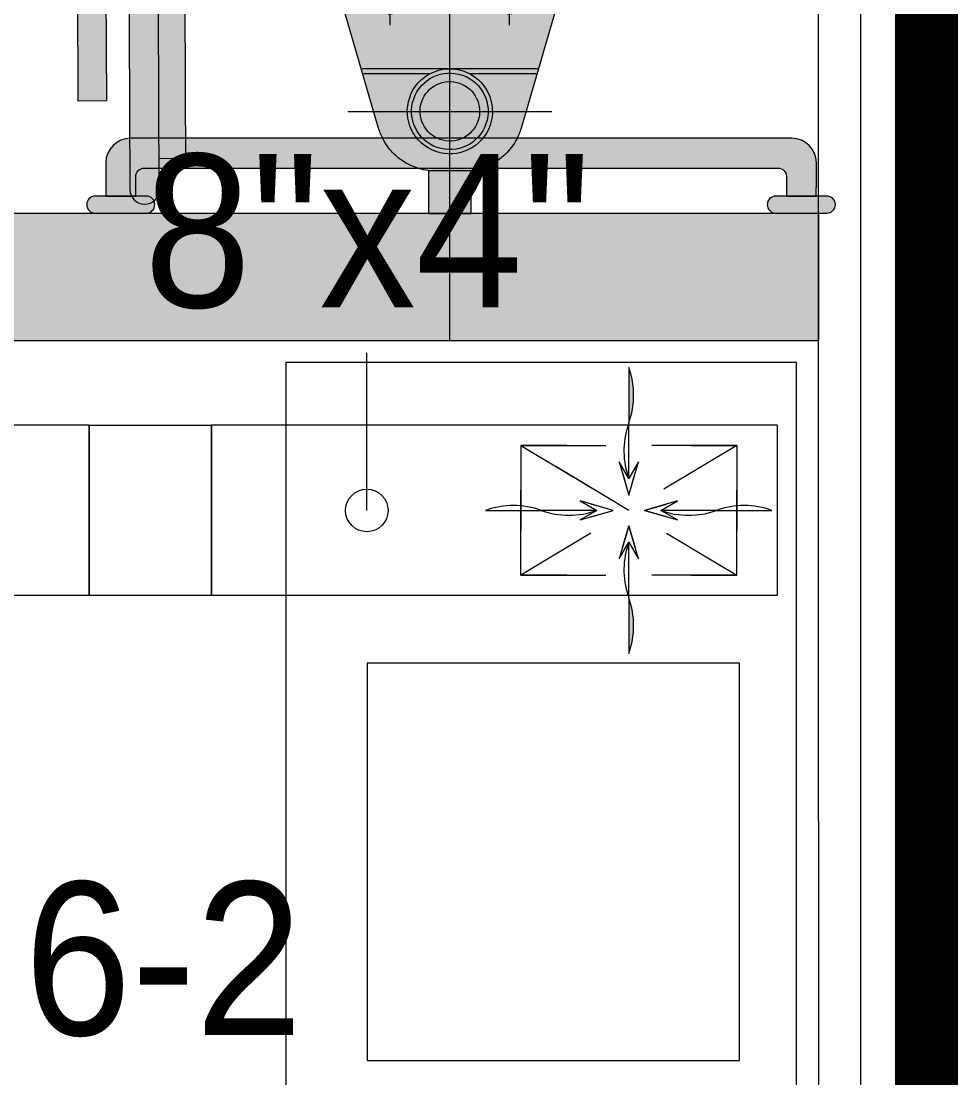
# Model space of a CAD drawing. Header units: metres. Extents: x 31.9 to 124, y -29 to 44.
# Drawn here: x 115.562 to 116.655, y -17.295 to -16.054 of the extents above; entities that cross this region are included whole.
import ezdxf

# ---------------------------------------------------------------- set-up
doc = ezdxf.new("R2010")
doc.units = ezdxf.units.M
doc.header["$LTSCALE"] = 100
doc.linetypes.add('HIDDEN JT', pattern=[0.0016, 0.001, -0.0006000000000000001])
doc.layers.add('A-DETL', color=7, linetype='Continuous', lineweight=9, true_color=0x00a600)
for name, color, linetype, lineweight in [('A-DETL-GENF', 7, 'Continuous', 9), ('ARQ', 8, 'Continuous', 0), ('M-EQPM-IDEN', 7, 'Continuous', 9), ('M-HVAC-DUCT', 7, 'Continuous', 18), ('M-HVAC-DUCT-IDEN', 7, 'Continuous', 9)]:
    doc.layers.add(name, color=color, linetype=linetype, lineweight=lineweight)
doc.styles.add('SansSerif', font='SANSS__.TTF', dxfattribs={"width": 0.9, "height": 0.18})

# ---------------------------------------------------------------- blocks, each defined once
blk = doc.blocks.new('DISCAPACITADO PLANTA')
at = {"layer": 'ARQ'}
h = blk.add_hatch(color=256, dxfattribs=at)
h.paths.add_polyline_path([(0.2628043760083756, 0.9155210386241066), (0.2917367220763083, 0.8957744353080841), (0.2907929084696974, 0.9253084473098312), (0.2699848079193998, 0.9891821049377822), (0.2518361829340137, 1.014591157022876), (0.2345313234694828, 1.019042189042224), (0.2081789582218079, 1.003787586782576), (0.1889320119713176, 0.9693642244814666), (0.1821474606727378, 0.9144338108269494), (0.1839144787564635, 0.8946915382259844), (0.1239030411526016, 0.8980980058271086), (0.1262676302798269, 0.8531030157759429), (0.1620967402852216, 0.8526047954087799), (0.1636091710562795, 0.781482444279888), (0.1947968745340347, 0.7764108792340494), (0.1984223884533946, 0.7987060587394978), (0.2077550284108582, 0.8237924942070691), (0.2300327184526623, 0.8656119918447303)])
h.paths.add_polyline_path([(0.3274821733763673, 0.8246344734682367), (0.2990053183723376, 0.890813548714803), (0.262804376008404, 0.9155210386241348), (0.2300327184526765, 0.8656119918447585), (0.2077550284108867, 0.8237924942070121), (0.1984223884533804, 0.7987060587394409), (0.1928547125747713, 0.7644675105219534), (0.1990852076352354, 0.7349170808725634), (0.1988502574039472, 0.7349195470615371), (0.1980962309949348, 0.7337422994637564), (0.1881209199293465, 0.5935998734453705), (0.1924873525855162, 0.5466038898758825), (0.1823355744549815, 0.5022256573469976), (0.1695740156607712, 0.4421867718049556), (0.1444903701679863, 0.4234329372896326), (0.1392075063119762, 0.4153334362959101), (0.1112302075232776, 0.4153395774409037), (0.0508861009930541, 0.3915303332582312), (0.0207423444606292, 0.4358733159406114), (-0.0169031308619196, 0.4226541109608064), (-0.0321564662558558, 0.4067681578242599), (-0.0351739624968701, 0.3904782537273519), (-0.0182974725520495, 0.2933147142959456), (-0.0041575336509538, 0.2740192317475021), (0.0204912812943547, 0.2636408889175925), (0.1084411244809331, 0.2939781977342903), (0.1087974094393189, 0.2112235861034151), (0.1281427081918025, 0.2113068737755697), (0.1279166145069297, 0.263821847081644), (0.2008417406481442, 0.2427723679188176), (0.2875002147426642, 0.2279655230142197), (0.3755864313305751, 0.2234811975257998), (0.499188143633063, 0.2373978427724239), (0.5825025722920998, 0.2669403247848123), (0.6386109823438773, 0.2564105646949315), (0.6869019521454476, 0.2716838861920507), (0.7183091448866608, 0.337760766282031), (0.7238001304640278, 0.3898169757127334), (0.715550231047871, 0.4143874372994534), (0.6985854645012071, 0.4286626975165151), (0.6845425847134265, 0.431283832097904), (0.6495560572550261, 0.3880416179977004), (0.631236708354095, 0.3985212510017817), (0.6082207117675296, 0.407628390905913), (0.580677753158156, 0.3954820431732742), (0.5604068149332307, 0.4188379678705731), (0.5358399969039738, 0.4337680588737812), (0.5313638421298066, 0.4353934144373853), (0.535196229276039, 0.4805957921639389), (0.5285638874535437, 0.5145179343596455), (0.5470045139793029, 0.5709915550773417), (0.555458820663091, 0.7186121133484705), (0.5577908525302178, 0.7262506053648679), (0.5606845676401662, 0.7894113583531494), (0.5508105133167049, 0.8745572789894422), (0.5108944548038608, 0.9206961116244656), (0.487438656575421, 0.9053893295089775), (0.4622942165748471, 0.8652771928808816), (0.4333176157097684, 0.7962590201834701), (0.4066490563823069, 0.7299853498469986), (0.3801814007495778, 0.6393976422910157), (0.3675515355567143, 0.5816750213288345), (0.3585536415489939, 0.58099093048898), (0.3307863639642505, 0.7926135458501449)])
h.paths.add_polyline_path([(0.1378076714539844, 0.7444662147106273), (0.127373816272609, 0.7498846693851533), (0.1126031168610382, 0.749821076820055), (0.10221630395273, 0.7443129825384461), (0.1036455233153788, 0.4123469803383986), (0.1112302075232776, 0.4153395774408751), (0.139207506311962, 0.4153334362959387), (0.1392245801852852, 0.4153596133577935)], flags=17)
h.paths.add_polyline_path([(0.7174217310685265, 0.8649389018902693), (0.6271243841438974, 0.8639410119970563), (0.6391014291187676, 0.8291924412642542), (0.7156750950628349, 0.8295221152830832)], flags=17)
h.paths.add_polyline_path([(0.707516226036347, 0.8294869887535012), (0.6738955470185175, 0.8293422410229283), (0.6698364352328099, 0.7331454628386779, 1), (0.7033912622558489, 0.7317295859620572)], flags=17)
h.paths.add_polyline_path([(0.6391014291187532, 0.8291924412643112), (0.6271243841438974, 0.8639410119970135), (0.6276061608328121, 0.7520383289404862), (0.6290230488726536, 0.7520444290947239), (0.639456904053944, 0.7466259744202121)], flags=17)
h.paths.add_polyline_path([(0.6394569040539579, 0.7466259744201978), (0.6290230488725826, 0.7520444290947239), (0.6142523494610685, 0.7519808365296257), (0.6038655365528456, 0.7464727422480593), (0.6053298580615663, 0.4063535346039945), (0.6082207117675864, 0.4076283909059413), (0.6312367083542654, 0.398521251001867), (0.6409796012207069, 0.3929478028301076)], flags=17)
h.paths.add_polyline_path([(0.6039125297097315, 0.7355576015591508), (0.5604117471849861, 0.7348352577353552), (0.555458820663091, 0.7186121133485273), (0.5470045139793172, 0.570991555077427), (0.5285638874535153, 0.5145179343595458), (0.535196229276039, 0.4805957921640527), (0.5313638421297782, 0.4353934144373568), (0.5358399969039596, 0.4337680588737955), (0.5604068149331454, 0.4188379678705731), (0.5806777531581419, 0.3954820431732742), (0.6053298580615663, 0.4063535346039945)], flags=17)
h.paths.add_polyline_path([(0.406649056382264, 0.7299853498468281), (0.4085391486342476, 0.7346823921308216), (0.3384790770189881, 0.7339851098832642), (0.3585536415490225, 0.58099093048898), (0.3675515355566716, 0.5816750213288061), (0.3801814007496489, 0.6393976422911578)], flags=16)
h.paths.add_polyline_path([(0.1980962309949348, 0.7337422994637706), (0.1988502574039614, 0.7349195470615228), (0.1378460160317445, 0.7355598868759472), (0.1392245801852852, 0.4153596133577653), (0.1444903701680147, 0.4234329372896898), (0.1695740156607997, 0.4421867718049697), (0.1823355744549104, 0.5022256573458037), (0.1924873525855162, 0.5466038898758258), (0.1881209199293465, 0.5935998734454984)], flags=16)
h.paths.add_polyline_path([(0.6972616906768963, 0.6467240606869781, 1), (0.6627294534904138, 0.646575388408209), (0.6637669044638557, 0.4056057646047151), (0.6845425847134692, 0.4312838320979325), (0.6904459743915936, 0.4301819513536034), (0.6846570483005368, 0.4687548032139122), (0.6978595839575094, 0.507850877678095)], flags=17)
h.paths.add_polyline_path([(0.7505099661382673, 0.5168261229188147), (0.7377866719074149, 0.5228503391758608), (0.7229087607600633, 0.5011800881660662), (0.7159121841106498, 0.5089130335080086), (0.7161399418638013, 0.5240700178202644), (0.6977703833893119, 0.5285695698434978), (0.6978595839574953, 0.5078508776779671), (0.6846570483005224, 0.4687548032139264), (0.6904459743915368, 0.4301819513536175), (0.6985854645012071, 0.4286626975164725), (0.7155502310478994, 0.4143874372994534), (0.7238001304640278, 0.3898169757126624), (0.7563928856570499, 0.429794935568694), (0.7637257637603483, 0.4592101265225069)])
h.paths.add_polyline_path([(0.7283392086470002, 0.6094334476354251), (0.6974228117013725, 0.6093003427004791), (0.6977703833893261, 0.528569569843512), (0.7161399418638013, 0.5240700178202787), (0.7159121841106498, 0.5089130335080371), (0.7229087607600633, 0.501180088166052), (0.7287685280419538, 0.5097150650589839)])
h.paths.add_polyline_path([(0.7292559162482349, 0.3965089900505489), (0.7238001304640278, 0.3898169757126624), (0.7183091448866749, 0.3377607662819884), (0.6987688691744866, 0.2966504236353842), (0.6999752365964014, 0.0164464320757247), (0.7308916335419866, 0.0165795370108128)])
h.paths.add_polyline_path([(0.6987688691744725, 0.2966504236353984), (0.6869019521454476, 0.2716838861920365), (0.6643741562943009, 0.2645588632308176), (0.6655985228024548, -0.0198257914740481, 1), (0.700130759989122, -0.0196771191952649)])
h.paths.add_polyline_path([(0.6374130653142629, 0.2134994448534115), (0.6042326625804721, 0.2133565926524312), (0.6047886503909297, 0.0842168290059959), (0.637969053124593, 0.084359681206891)])
h.paths.add_polyline_path([(0.1351882924195991, 0.2113372072595041), (0.1020078896859502, 0.2111943550585948), (0.1025638774963653, 0.0820545914122022), (0.13574428023, 0.0821974436131257)])
h.paths.add_polyline_path([(0.0696696466596762, 0.2806044127072056), (0.0351879771248775, 0.2687103487806297), (0.0364262748082638, -0.0189101118906763, 1), (0.0709585119948031, -0.0187614396118932)])
h.paths.add_polyline_path([(0.0351879771248918, 0.2687103487806297), (0.0204912812943974, 0.2636408889176067), (-0.0011743322711055, 0.2727631597327473), (-5.65545185225e-05, 0.0131359663251658), (0.0362876325682322, 0.0132924396252605)])
h.paths.add_polyline_path([(0.0149517648825253, 0.4812842854011308), (0.0012178860243637, 0.5183628255153537), (-0.0005983727837275, 0.5405257603157168), (-0.014506361342356, 0.5453190573470721), (-0.019240766378573, 0.5386114623494791), (-0.0201530413917794, 0.5287953622615476), (-0.0464549400030592, 0.4995449510777378), (-0.0531351315900253, 0.4504076714618038), (-0.0316901647934316, 0.4072537987013761), (-0.0169031308618912, 0.4226541109608064), (0.0144122751261762, 0.4336505127125747)])
h.paths.add_polyline_path([(0.0680894426826484, 0.6476397402703215, 1), (0.0335572054961091, 0.6474910679915383), (0.0345557724515402, 0.4155530682791664), (0.0508861009929973, 0.3915303332582169), (0.0691610316667095, 0.3987408515979496)], flags=17)
h.paths.add_polyline_path([(0.6274723139802632, 0.7831270517077799), (0.5604559884442608, 0.784422189211256), (0.5577908525302178, 0.7262506053648253), (0.5604117471850003, 0.7348352577353694), (0.6039125297097458, 0.7355576015591369), (0.6038655365528314, 0.746472742248045), (0.6142523494610828, 0.7519808365296399), (0.6276061608327979, 0.752038328940472)], flags=17)
h.paths.add_polyline_path([(0.5636886364806344, 0.9561708596053649), (0.5446128040288158, 1.023157160039062), (0.5291494823460569, 1.037923257209681), (0.516106170858379, 1.03834520418104), (0.4953413476408457, 1.022389036433607), (0.4775445066788678, 0.9995295794142152), (0.4577235820147081, 0.9332439799011212), (0.4599488018323826, 0.8913453429523626), (0.4551779248235589, 0.8483271905206777), (0.4622942165748757, 0.8652771928809672), (0.4874386565754494, 0.9053893295090348), (0.5108944548038326, 0.9206961116244514), (0.5508105133167049, 0.8745572789894422), (0.5544706183006838, 0.8887273524302088), (0.5585070864802049, 0.8983140618710763)])
h.paths.add_polyline_path([(0.1137389566157196, 0.8623397786950591), (0.0232469911084792, 0.8619501819641184), (0.0236510457955603, 0.8265427313579181), (0.1020690147012431, 0.8268803456882807)], flags=17)
h = blk.add_hatch(color=256, dxfattribs=at)
h.paths.add_polyline_path([(0.6743826314582009, 0.8939993300610781), (0.554470618300698, 0.888727352430223), (0.550810513316691, 0.8745572789894993), (0.560684567640152, 0.7894113583530782), (0.5604559884442182, 0.7844221892112273), (0.6274723139802632, 0.7831270517077799), (0.627124384143869, 0.8639410119970419), (0.6711004918476107, 0.8644269987388213)])
h.paths.add_polyline_path([(0.3135806976673194, 0.8877174423817706), (0.2934911473828663, 0.8945770232319603), (0.2990053183723376, 0.8908135487147744), (0.3274821733763389, 0.8246344734683075), (0.3247954411761214, 0.8506716087431556)])
h.paths.add_polyline_path([(0.16209674028525, 0.8526047954088085), (0.1262676302798269, 0.8531030157759429), (0.1266624166738808, 0.8455907551179394), (0.1253740961520435, 0.7708114375418944), (0.1417489198608024, 0.7628354827963051), (0.156283934812933, 0.7654711505365839), (0.1636091710562653, 0.7814824442798596)])
h.paths.add_polyline_path([(0.0653860601294412, 0.8267224138862161), (0.0318016855306667, 0.826577822457736), (0.0322249167828659, 0.7282735379905745, 1), (0.065809291381612, 0.7284181294190262)])
h.paths.add_polyline_path([(0.0316310935984205, 0.8662013562523609), (0.0316492405155771, 0.8619863563237402), (0.065233615114451, 0.8621309477521919), (0.0652154681972803, 0.8663459476816939, 1)])
h = blk.add_hatch(color=256, dxfattribs=at)
edge = h.paths.add_edge_path()
edge.add_line((0.6756513063105416, 0.8709519320295414), (0.6753779753808546, 0.8644742698683812))
edge.add_line((0.6753779753808546, 0.8644742698683812), (0.7090082288805492, 0.8648459229813028))
edge.add_line((0.7090082288805492, 0.8648459229813028), (0.7092061333336375, 0.8695360551530766))
edge.add_arc((0.6924287198220898, 0.8702439935913162), 0.0167923429267571, 357.5837850750614, 537.5837850751097)
for points in [[(0.1266624166738666, 0.8455907551179109), (0.1257794931443215, 0.862391617039364), (0.023246991108465, 0.8619501819641326), (0.0236510457955461, 0.826542731357861), (0.1018608290175109, 0.8268794493826019), (0.1022163039527584, 0.7443129825384746), (0.112603116861024, 0.749821076820041), (0.1273738162726232, 0.7498846693851107), (0.125374096152072, 0.7708114375418234)], [(0.0337297552699454, 0.6074127846357416), (-0.0026144318168377, 0.6072563113354761), (-0.0023297044922117, 0.541122452432873), (-0.0005983727837560001, 0.5405257603156742), (0.0012178860243495, 0.5183628255153394), (0.0149517648824826, 0.4812842854011167), (0.0144122751261762, 0.4336505127125605), (0.0207423444606434, 0.435873315940583), (0.0345557724515544, 0.4155530682791098)], [(0.6301757890620081, 0.2579935815989245), (0.6108144883593383, 0.2616270805920209), (0.6110221823339403, 0.2133858236972799), (0.6303674810863245, 0.2134691113694345)]]:
    blk.add_hatch(color=256, dxfattribs=at).paths.add_polyline_path(points)
for points in [[(0.6743826314581867, 0.8939993300610638), (0.554470618300698, 0.888727352430223), (0.5585070864802049, 0.8983140618710905), (0.5636886364806486, 0.9561708596053649), (0.5446128040288585, 1.023157160039033), (0.5291494823460569, 1.037923257209697), (0.516106170858379, 1.038345204181013), (0.4953413476408742, 1.022389036433634), (0.4775445066788821, 0.9995295794142152), (0.4577235820147223, 0.9332439799011067), (0.4599488018323969, 0.8913453429523912), (0.4599488018323541, 0.8913453429520926), (0.4551465800063711, 0.8480445598596587)], [(0.2917367220763509, 0.8957744353080841), (0.2907929084696974, 0.9253084473098738), (0.2699848079194425, 0.9891821049377538), (0.251836182933971, 1.014591157022876), (0.2345313234695112, 1.019042189042237), (0.2081789582218079, 1.003787586782576), (0.1889320119713176, 0.9693642244814527), (0.182147460672752, 0.9144338108269208), (0.1869715402466454, 0.8605360636146031), (0.1951956259259617, 0.8074674263207413)], [(0.2934911473827526, 0.8945770232319317), (0.3135806976673194, 0.8877174423817706), (0.3247954411760645, 0.8506716087433828), (0.3307863639642221, 0.7926135458510828), (0.3585536415490083, 0.5809909304889658), (0.3675515355566858, 0.5816750213288202), (0.3801814007495494, 0.6393976422909873), (0.4066490563823352, 0.7299853498469986), (0.4333176157086029, 0.7962590201808695), (0.4333176157086029, 0.7962590201809832), (0.4622942165748328, 0.8652771928809102), (0.487438656575421, 0.9053893295089921), (0.5108944548038467, 0.9206961116244514), (0.5508105133167049, 0.8745572789894707), (0.5606845676401662, 0.7894113583531494), (0.5577908525302178, 0.7262506053648821)], [(0.3274821733762252, 0.8246344734685067), (0.2990053183723233, 0.890813548714803), (0.2628043760083898, 0.9155210386241208), (0.2300327184527049, 0.8656119918448582), (0.2077550284108867, 0.8237924942070549), (0.1984223884533946, 0.7987060587394696), (0.1928547125747855, 0.7644675105219392), (0.1990266288318878, 0.7351949125359454), (0.198096230994949, 0.7337422994637706), (0.1881209199293465, 0.5935998734454984), (0.1924873525855162, 0.5466038898758825), (0.1924873525855162, 0.5466038898757829), (0.1823355744547825, 0.5022256573454345), (0.1695740156607712, 0.4421867718048845)], [(0.1265743822442857, 0.8530987502478096), (0.1620967402852216, 0.8526047954087799), (0.1636091710562795, 0.781482444279888), (0.1562839348129188, 0.7654711505365839), (0.1417489198607882, 0.7628354827963051), (0.1253740961520435, 0.7708114375418944), (0.1266624166738808, 0.8455907551178825), (0.1239030411526016, 0.8980980058271228), (0.1839144787565061, 0.8946915382259701)], [(0.6743826314581867, 0.8939993300610638), (0.6711004918476107, 0.8644269987388071)], [(0.554470618300698, 0.888727352430223), (0.5508105133167049, 0.8745572789894707)], [(0.1257794931443357, 0.8623916170394208), (0.023246991108465, 0.8619501819641184), (0.0236510457955745, 0.8265427313578895), (0.1018730836671722, 0.8268795021427735)], [(0.1021534232647383, 0.8271368233832561), (0.1135382282120503, 0.8617298600309766)], [(0.6271243841438832, 0.8639410119970419), (0.7174103769978049, 0.8649387764146894)], [(0.6409796012206928, 0.3929478028301219), (0.6391014291187532, 0.8291924412643112), (0.6271243841438832, 0.8639410119970419), (0.6276061608327979, 0.752038328940472)], [(0.639089174469163, 0.8291923885040831), (0.7156750950628349, 0.8295221152830691), (0.7156750950628349, 0.8295221152831258), (0.7174232910989105, 0.8649705348478278)], [(0.1018608290175251, 0.8268794493825737), (0.1036455233153788, 0.41234698033837)], [(0.6685545111867555, 0.8293192461626828), (0.6720747298613219, 0.7861907454663993)], [(0.6274723139802632, 0.7831270517077941), (0.5604559884442608, 0.7844221892112273)], [(0.1253740961520435, 0.7708114375418944), (0.127373816272609, 0.7498846693851391)], [(0.1636091710562795, 0.781482444279888), (0.1947968745340205, 0.776410879234021)], [(0.1392245801852852, 0.4153596133577083), (0.1378076714539702, 0.7444662147106129), (0.127373816272609, 0.7498846693851391), (0.112603116861024, 0.749821076820055), (0.1022163039528152, 0.7443129825384746)], [(0.6394569040540006, 0.7466259744201978), (0.6290230488726394, 0.7520444290947239), (0.6142523494610544, 0.7519808365296399), (0.6038655365528456, 0.7464727422480593), (0.6053298580615519, 0.4063535346039799)], [(0.1378460160316877, 0.735559886875933), (0.1988502574040041, 0.7349195470615371)], [(0.3384790770189881, 0.7339851098832642), (0.4083714522483036, 0.7346807231100883)], [(0.5313638421298208, 0.4353934144374139), (0.535196229276039, 0.4805957921640245), (0.535196229276025, 0.4805957921640811), (0.5285638874535153, 0.5145179343596312), (0.5285638874535012, 0.5145179343595317), (0.5470045139793172, 0.570991555077413), (0.5554588206631053, 0.718612113348513), (0.5554588206631053, 0.7186121133485415), (0.5604117471849861, 0.7348352577353694), (0.5604117471849435, 0.7348352577353694), (0.6040501553858209, 0.735559886875663)], [(-0.0026732353680217, 0.6209146623969275), (-0.0023297044922117, 0.5411224524327736)], [(0.7282617021887035, 0.6274359389035739), (0.7287685280419538, 0.5097150650588845)], [(0.6974228117013866, 0.6093003427004791), (0.7283392086470997, 0.6094334476354109)], [(-0.0026144318168946, 0.6072563113354761), (0.03372975526991701, 0.6074127846357272)], [(0.3513491917761655, 0.5790641534613316), (0.3356585475749512, 0.5628943249458871)], [(0.4122899630091156, 0.560586537296615), (0.383533012239539, 0.5726946039315379)], [(0.1920688726283686, 0.5600004581634437), (0.2091200124941395, 0.5670314718278036), (0.2194613585834588, 0.5640602248391104)], [(0.0144122751261904, 0.4336505127125605), (0.0149517648824968, 0.4812842854011026), (0.0012178860243637, 0.5183628255153679), (-0.0005983727837560001, 0.5405257603156742), (-0.014506361342356, 0.5453190573470863), (-0.0192407663785872, 0.5386114623494649), (-0.0223342063578826, 0.5053259771470949), (-0.0348728226689872, 0.5049286523153143)], [(-0.0201530413918647, 0.5287953622614765), (-0.0464549400030592, 0.4995449510777661), (-0.0531351315900253, 0.4504076714617895), (-0.031964316342723, 0.407805475987118), (-0.0351739624968559, 0.3904782537273093), (-0.0182974725520637, 0.2933147142959314), (-0.0041575336509254, 0.2740192317475305), (0.0204912812943547, 0.2636408889175783), (0.1236258483881301, 0.299215997391201), (0.1337358376739957, 0.3089681819516983), (0.1777577060294107, 0.2892069013819025), (0.2260085434443226, 0.2841258904122696), (0.2696657681564432, 0.2949294606525541)], [(0.6980150138041524, 0.5285096485732482), (0.7161399418638013, 0.5240700178202787), (0.7159121841106355, 0.5089130335080086), (0.7229087607600775, 0.5011800881660378), (0.7377866719074007, 0.5228503391758466), (0.7505099661382673, 0.5168261229188147), (0.7637257637603483, 0.4592101265225355), (0.7563928856570215, 0.429794935568694), (0.7238001304640278, 0.3898169757126624), (0.715550231047871, 0.4143874372994534), (0.6985854645011785, 0.4286626975165009), (0.684542584713455, 0.4312838320979325), (0.6495560572550119, 0.3880416179976862), (0.6495560572550261, 0.3880416179976862), (0.6312367083542938, 0.3985212510017959), (0.6082207117675438, 0.4076283909059272), (0.5806777531581419, 0.3954820431732742), (0.5604068149331596, 0.4188379678706299), (0.5358399969041159, 0.4337680588737527), (0.5145488251704933, 0.4414991866337206), (0.5145488251704649, 0.4414991866337348), (0.4948517334010917, 0.4792108308046326), (0.4531142326795532, 0.5060402690195362), (0.3825937748353283, 0.5205563975847411), (0.334593521373165, 0.5214210923378602), (0.2821422358915697, 0.5049809276264057), (0.2135492906019465, 0.4656514888350928)], [(0.6904459743915794, 0.4301819513536034), (0.6846570483005224, 0.4687548032139122), (0.6982892343074952, 0.509123181916664)], [(-0.0321564662558558, 0.4067681578242599), (-0.0169031308619054, 0.4226541109608064), (0.020742344460615, 0.4358733159405972), (0.0508861009930257, 0.3915303332582312), (0.0508861009930115, 0.3915303332582169), (0.1112302075232634, 0.4153395774408751), (0.1392075063119904, 0.4153334362959244), (0.1392075063119762, 0.4153334362959244), (0.1444903701680005, 0.4234329372896612), (0.1726022762811539, 0.4444508565274107), (0.2018810256085857, 0.4613084600851495), (0.2251877385348564, 0.4683393364312284)], [(0.3153277265553811, 0.3964298740043972), (0.3357159732955921, 0.4228856338268372), (0.3579080228632421, 0.4369733928722326), (0.3795819174309827, 0.4452754721442318), (0.4036989138925267, 0.4429489786939911), (0.4534896145977996, 0.386275610736476), (0.473521236476856, 0.3521047781518973), (0.4695065296907189, 0.2900876647377117), (0.4384869587353819, 0.2455281396479734), (0.3860654903142375, 0.2307431560904973), (0.3525182548879968, 0.2296917704107102), (0.3359187651136892, 0.2347124030877268), (0.3137034946882409, 0.2349442195044702), (0.2937927845439532, 0.2555854476298833), (0.273800077483358, 0.2716749275821542), (0.2755930789670486, 0.3022734161333176), (0.2809275249770309, 0.345639924506159), (0.3078315058430121, 0.3915153781123877), (0.3224410634462771, 0.3982889987373568), (0.3485623464755605, 0.4007159470544936), (0.3802680441201573, 0.3914522675830483), (0.4186728197385749, 0.3634410776235342), (0.4402784402614657, 0.3762307982584332), (0.4559631024487203, 0.3747641683988689)], [(0.7238001304640278, 0.3898169757126624), (0.7183091448866749, 0.3377607662820026), (0.6869019521454476, 0.2716838861920365), (0.6386109823438773, 0.2564105646949173), (0.5385916091940857, 0.2751810128797274)], [(0.7292559162482064, 0.3965089900505347), (0.730934937556782, 0.0065212765066605)], [(0.3638989456514281, 0.3789153299799324), (0.3956315738313663, 0.3792786046076202)], [(0.4192693416140827, 0.3624626191989222), (0.4025080305780194, 0.2868587773926947)], [(0.3040715410366914, 0.3460911096075847), (0.2777532712309068, 0.3075528833160916)], [(0.3425445375909959, 0.3187250731885314), (0.3675636362761878, 0.3295916937360914), (0.3838497743386142, 0.334371150706815)], [(0.1087972242335553, 0.2112666040126783), (0.1084411244809189, 0.2939781977342051)], [(0.1281427081918025, 0.2113068737755839), (0.1277975277156855, 0.2914822378017447)], [(0.549141645272627, 0.2773083522560995), (0.508451823104636, 0.2691035404170208), (0.4635568560848782, 0.2815023233914218)], [(-0.001174332271134, 0.2727631597327473), (0, 0)], [(0.1279166145069723, 0.263821847081644), (0.2008417406483431, 0.242772367918775), (0.2875002147428773, 0.227965523014177), (0.3755864313305466, 0.2234811975258282), (0.4991881436330772, 0.2373978427724239), (0.5825025722920146, 0.2669403247847981)], [(0.2982959537145575, 0.2538992011082826), (0.305662314695283, 0.2711009491685274)], [(0.6110219971281339, 0.2134288416065573), (0.6108144883593241, 0.2616270805919925)], [(0.6303674810863386, 0.2134691113694345), (0.6301757890620224, 0.2579935815989387)], [(-5.65545185225e-05, 0.0131359663251516), (0.0362876325682464, 0.0132924396252605)], [(0.7308916335420009, 0.0165795370108128), (0.6999752365964156, 0.0164464320757674)]]:
    blk.add_lwpolyline(points, dxfattribs=at)
for points in [[(0.3135806976673052, 0.8877174423817564), (0.2934911473828094, 0.8945770232319603), (0.299005318372366, 0.8908135487147744), (0.3274821733763389, 0.8246344734682223), (0.3247954411760929, 0.850671608743184)], [(0.1266624166738666, 0.8455907551176833), (0.1257794931443357, 0.8623916170393924), (0.023246991108465, 0.8619501819641326), (0.0236510457955603, 0.8265427313578753), (0.1018608290175393, 0.8268794493826019), (0.1022163039527442, 0.7443129825384461), (0.1126031168609956, 0.749821076820041), (0.127373816272609, 0.7498846693851391), (0.125374096152072, 0.770811437541866)], [(0.1351882924195991, 0.2113372072595183), (0.1357442802300142, 0.0821974436131257), (0.1025638774963795, 0.082054591412188), (0.1025638774963795, 0.0820545914121596), (0.1020078896859644, 0.2111943550586091)], [(0.637969053124607, 0.084359681206891), (0.6047886503909581, 0.0842168290060102), (0.6047886503909581, 0.0842168290059817), (0.6042326625804862, 0.2133565926524312), (0.6374130653142345, 0.2134994448533973)]]:
    blk.add_lwpolyline(points, close=True, dxfattribs=at)
for points in [[(0.065233615114451, 0.8621309477521492), (0.0652154681972803, 0.8663459476811823), (0.0652154681972093, 0.8663459476812958, 0.9999999999999998), (0.0316310935983779, 0.8662013562528301), (0.0316310935984205, 0.8662013562527164), (0.0316508001144342, 0.8616241069706234)], [(0.6753899419414893, 0.8647578650592604), (0.6756513063105416, 0.8709519320296408), (0.6756513063104564, 0.8709519320297259, -0.9999999999999998), (0.7092061333334954, 0.8695360551531051), (0.7092061333336375, 0.86953605515302), (0.7090131620041121, 0.8649628329406625)], [(0.0318016855306667, 0.8265778224577218), (0.0322249167828659, 0.7282735379905177), (0.0322249167827096, 0.7282735379905745, 0.9999999999999998), (0.0658092913815409, 0.7284181294190404), (0.065809291381612, 0.7284181294189837), (0.0653860601294696, 0.8267224138862019)], [(0.707516226036347, 0.8294869887535155), (0.7033912622558489, 0.731729585962043), (0.7033912622557068, 0.7317295859620572, -0.9999999999999998), (0.6698364352326678, 0.7331454628386779), (0.6698364352328099, 0.7331454628386496), (0.6738871908237343, 0.8291442077932913)], [(0.0691610316666953, 0.3987408515978927), (0.0680894426826484, 0.6476397402702645), (0.0680894426825347, 0.6476397402703215, 0.9999999999999998), (0.0335572054959954, 0.6474910679915383), (0.0335572054961091, 0.6474910679914956), (0.0345557724515402, 0.4155530682790527)], [(0.6978595839574809, 0.5078508776779387), (0.6972616906768963, 0.6467240606868643), (0.6972616906767826, 0.6467240606869781, 0.9999999999999998), (0.6627294534902433, 0.646575388408195), (0.6627294534904138, 0.6465753884081379), (0.6637669044638557, 0.4056057646046157)], [(0.6643741562943009, 0.264558863230846), (0.6655985228024548, -0.0198257914741049), (0.6655985228023411, -0.0198257914740481, 0.9999999999999998), (0.7001307599888805, -0.0196771191952649), (0.700130759989122, -0.0196771191953218), (0.6987688691744866, 0.2966504236353131)], [(0.0351879771248918, 0.2687103487806297), (0.0364262748082638, -0.0189101118907615), (0.0364262748080933, -0.0189101118906763, 0.9999999999999998), (0.0709585119946326, -0.0187614396118932), (0.0709585119948031, -0.0187614396119784), (0.06966964665966201, 0.2806044127072198)]]:
    blk.add_lwpolyline(points, format="xyb", dxfattribs=at)
blk.add_lwpolyline([(0.6756513063105416, 0.8709519320295414), (0.6753779753808546, 0.8644742698683812), (0.7090082288805492, 0.8648459229813028), (0.7092061333336375, 0.8695360551530766, 1)], format="xyb", close=True, dxfattribs=at)
blk = doc.blocks.new('INODORO')
at = {"layer": 'ARQ'}
h = blk.add_hatch(color=256, dxfattribs=at)
edge = h.paths.add_edge_path()
edge.add_line((0.167138879916763, 0.3874542567732533), (0.0841340761049431, 0.1014604439486232))
edge.add_arc((0.0166338178486854, 0.1199999999093961), 0.0700000000000085, 269.9999996867988, 344.64191253289164, ccw=False)
edge.add_line((0.0166338174658449, 0.0499999999087777), (-0.0166338174676777, 0.0500000000906038))
edge.add_arc((-0.016633817085733, 0.1200000000917498), 0.0699999999999481, 195.3580868407373, 269.99999968683017, ccw=False)
edge.add_line((-0.08413407554513701, 0.1014604448682803), (-0.1671388762304913, 0.3874542586008414))
edge.add_arc((0.1445241762276623, 0.4779091156929099), 0.3245241738887575, 179.9999996868257, 196.1844647994607, ccw=False)
edge.add_arc((0.1445241762258433, 0.4779091156929099), 0.3245241738885062, 162.8823672647612, 179.9999996868052, ccw=False)
edge.add_arc((0.0735606987828419, 0.4997642400489898), 0.2502714864526803, 143.3683697551233, 162.8823672647904, ccw=False)
edge.add_arc((0.0285611388035818, 0.5332224222456718), 0.1941964442831833, 119.1220158624026, 143.3683697551146, ccw=False)
edge.add_arc((2.9203875e-09, 0.5844902877188362), 0.1355097122808655, 89.99999968678691, 119.12201586236091, ccw=False)
edge.add_arc((2.9203875e-09, 0.5844902877179265), 0.1355097122805724, 60.877983511279126, 89.9999996868533, ccw=False)
edge.add_arc((-0.0285611335220324, 0.5332224225594473), 0.1941964442830499, 36.63162961851879, 60.87798351123172, ccw=False)
edge.add_arc((-0.0735606938687283, 0.4997642408529829), 0.2502714864527536, 17.117632108836688, 36.631629618503325, ccw=False)
edge.add_arc((-0.1445241715509269, 0.4779091172708834), 0.3245241738884838, -3.131308972115221e-07, 17.117632108913824, ccw=False)
edge.add_arc((-0.1445241715500174, 0.4779091172695189), 0.3245241738885833, 343.81552050504206, 359.9999996868814, ccw=False)
blk.add_hatch(color=256, dxfattribs=at).paths.add_polyline_path([(0.0249999999987267, 0.0500000000006367), (-0.0250000000005457, 0.0500000000020009), (-0.0250000000014552, 0), (0.0249999999996362, 4.547e-13)])
at = {"layer": 'ARQ', "extrusion": (-1.5566525472e-06, -4.4737095447e-06, 0.9999999999887814)}
for p, q in [((-0.0699999990584388, 0.2212779869937549, 13.50174197978049), (-0.069999998852893, 0.2587220138016164, 13.50174214729419)), ((0.0700000009418886, 0.2212779862279603, 13.50174219771184), (0.0700000011456155, 0.2587220130349124, 13.50174236522554)), ((-0.0512779855508256, 0.2400000002935485, 13.501742092681), (-0.0887220123605062, 0.2400000004986396, 13.50174203439367)), ((0.0512779876389118, 0.2399999997337545, 13.50174225232502), (0.0887220144476828, 0.2399999995291182, 13.50174231061236)), ((0.1029590844498784, 0.169999999450738, 13.50174201961486), (-0.1029590831250857, 0.1700000005789661, 13.50174169907182)), ((-0.0237486835449659, 0.1640000001457338, 13.50174179553264), (-0.1013111289695416, 0.1640000005691036, 13.50174167479486)), ((0.1013111302281118, 0.1639999994617938, 13.50174199020731), (0.0237486848026833, 0.1639999998856183, 13.50174186946954))]:
    blk.add_line(p, q, dxfattribs=at)
at = {"layer": 'ARQ', "extrusion": (-1.5566525472e-06, -4.4737095447e-06, 0.9999999999887814), "flags": 128}
for points, elevation in [([(0.1671388799180908, 0.3874542567674592), (0.0841340761063266, 0.1014604439433082, -0.0167011858539135), (0.0827460431519839, 0.0969962248799978, -0.0228064528630514), (0.0803759648998266, 0.0910701072474405, -0.0218209622997338), (0.0776118789034668, 0.0856244843505995, -0.0347514792471935), (0.0722630478320732, 0.0775101332194199, -0.0365712911506086), (0.065478668989913, 0.0698583952563556, -0.0439883392274098), (0.055953944524454, 0.0620868957062605, -0.0521847935260016), (0.0431115439781712, 0.0552008485319434, -0.0824963867723115), (0.0207382643283103, 0.0501204355199821, -0.0146682033006329), (0.016633817465493, 0.049999999907792), (-0.0166338174681699, 0.0500000000892362, -0.083908947042246), (-0.0396378349518565, 0.0538878592796746, -0.0986986279768356), (-0.0632296782828643, 0.0677618366508902, -0.0824963867874234), (-0.0776167863289649, 0.0856331925254456, -0.0521847935286534), (-0.0834107733392284, 0.0990038548847728, -0.0091466910465832), (-0.0841340755424673, 0.1014604448637169), (-0.1671388762315909, 0.3874542585969077, -0.0384382318810308), (-0.1773120912419022, 0.436227508481503, -0.0322098651645196), (-0.179999997662262, 0.4779091174592618, -0.0043562944650778), (-0.1799507307570857, 0.4835636869435682, -0.0347539822823099), (-0.1760397497963983, 0.5284532426546146, -0.0218184611944585), (-0.1704152023055578, 0.5561978587393114, -0.0137793666262375), (-0.1656243812009251, 0.573427761838207, -0.0090242503766358), (-0.1628101955625901, 0.5820115332269507, -0.0228039516042641), (-0.1543373170048916, 0.6031968815550527, -0.0218209623747577), (-0.1444549128022155, 0.6226666811719203, -0.0315147983743547), (-0.1272792173413599, 0.6490932225697252, -0.0032331399943346), (-0.1257677262995335, 0.6510988845571141, -0.0365712911242686), (-0.1069463219407443, 0.6723266531382831, -0.0439883392046276), (-0.0805225559546658, 0.693886688675776, -0.0220501206487333), (-0.0659486565789375, 0.7028695782688371, -0.0301025395815668), (-0.05125606195865599, 0.7099322979612929, -0.0824963867841922), (-0.0079446084483641, 0.7197669127161005, -0.0146663661885284), (3.6587572e-09, 0.719999999991422, -0.0839082790123927), (0.0445320610557226, 0.7124737941473592, -0.0433837691539921), (0.0659486637128932, 0.7028695775453342, -0.0550790149373282), (0.1007063471003309, 0.6781437026464371, -0.0508149280683712), (0.1272792238852709, 0.6490932211777436, -0.0315497034242814), (0.1444720595537028, 0.6226362692529773, -0.0521855455748661), (0.1651875980231962, 0.5748313444857477, -0.0014683863351956), (0.1656243869217695, 0.5734277600260388, -0.0425164554927479), (0.1773120686760742, 0.5195909348136257, -0.0322100287174995), (0.1800000023387562, 0.4779091154888416, -0.0043571310662072), (0.1799507165077342, 0.4722534601760911, -0.0347522301866887), (0.1760399391368104, 0.4273661615002933, -0.0218196117753596), (0.1704151328853481, 0.3996200761491883, -0.0097069137479181), (0.167138857705388, 0.3874541802362085)], 13.50184572046907), ([(2.10209143665e-05, 0.6700604028757108, 0.0146663662201114), (-0.0049980160714407, 0.6699131491592321, 0.0824963867754862), (-0.0323601810299641, 0.6637000962787579, 0.0447953269140428), (-0.0459570889083387, 0.6566657190582808, 0.0073747332536994), (-0.0496328151280998, 0.6542484947989952, 0.0439883391764525), (-0.0699262428530629, 0.6376904075384654, 0.0365712911168267), (-0.0843810639122695, 0.6213875009867291, 0.0188768098917693), (-0.0908717233557279, 0.6121897254497327, 0.015864262478818), (-0.0979042313401942, 0.6005909817039088, 0.0218209623995093), (-0.1063467931616888, 0.5839578847887129, 0.0228039516112901), (-0.11358519381172, 0.5658591904561657, 0.0179099563173766), (-0.1180962050232618, 0.5512265233249379, 0.0048944974453076), (-0.1195818378695009, 0.5454905562712559, 0.0218184611920648), (-0.124827357386251, 0.5196155991474912, 0.0347539822809637), (-0.1284747844892388, 0.477751068541692, 0.0043562944693063), (-0.1285207313875723, 0.4724775501558188, 0.0322098651650438), (-0.126013958070092, 0.4336047886186073, 0.0336196500379373), (-0.1180962058839448, 0.3937285768771058, 0.0103533777945605), (-0.1156160600690441, 0.3852294822167833, 0.0084883444845169), (-0.1133215334037229, 0.3783427035490652)], 13.50174109866126), ([(0.1133635720422624, 0.3783427023080597, 0.0009349440113181), (0.1136277496650072, 0.3790973919334771, 0.0179081190670982), (0.1181382446900456, 0.3937285755838043, 0.0048942608912736), (0.1196238084346395, 0.3994642646617991, 0.0218196117238312), (0.1248695692754063, 0.4253405920407407, 0.0347522301599872), (0.1285168065081305, 0.4672030177138213, 0.0043571310470062), (0.1285627710560046, 0.4724775487488305, 0.032210028726899), (0.1260559723300845, 0.5113505064617754, 0.0336194864654326), (0.1181382455515812, 0.5512265220270888, 0.0103527910675619), (0.1156582502073494, 0.5597251381185752, 0.0521855455776311), (0.0979609155770011, 0.6005650010045886, 0.0158991415559226), (0.0909137645516698, 0.6121897244565649, 0.0665105114334335), (0.0651759842235907, 0.6421578962907079, 0.0403733848146336), (0.0459991305885239, 0.6566657185562396, 0.0580937513201958), (0.0281543067209428, 0.6653056955411218, 0.0839082790044594), (2.10209143665e-05, 0.6700604028757108)], 13.50174109866127)]:
    blk.add_lwpolyline(points, format="xyb", dxfattribs=dict(at, elevation=elevation))
at = {"layer": 'ARQ', "ltscale": 0.25, "extrusion": (-1.5566525472e-06, -4.4737095447e-06, 0.9999999999887814), "elevation": 13.50174109866126}
for points in [[(2.10175234599e-05, -0.1499395971131048), (2.10215969494e-05, 0.7200604028791215)], [(-0.1199789826137919, 0.1200604028850315), (0.1200210176653818, 0.1200604028813935)]]:
    blk.add_lwpolyline(points, dxfattribs=at)
at = {"layer": 'ARQ', "extrusion": (-1.5566525472e-06, -4.4737095447e-06, 0.9999999999887814), "elevation": 13.50174109866127}
blk.add_lwpolyline([(0.0250210175254287, 0.0500604028859863), (-0.0249789824728811, 0.0500604028855315), (-0.0249789824750483, 6.04028866683e-05), (0.025021017524171, 6.04028866683e-05)], close=True, dxfattribs=at)
at = {"layer": 'ARQ', "extrusion": (-1.556652547174008e-06, -4.473709544709044e-06, 0.9999999999887812)}
blk.add_ellipse((2.1245228e-09, 0.438210434820121, 13.50174305923893), major_axis=(0.1210894758802731, -0.0421337682255033), ratio=0.9999999999887806, start_param=3.962815268545562, end_param=6.131667520141916, dxfattribs=at)
at = {"layer": 'ARQ', "extrusion": (-1.556652547168421e-06, -4.473709544710988e-06, 0.9999999999887813)}
blk.add_ellipse((2.1245228e-09, 0.438210434820121, 13.50174305923893), major_axis=(0.08626053019274069, -0.0300148395202315), ratio=0.9999999999887816, start_param=4.528682651413999, end_param=5.565800137270519, dxfattribs=at)
at = {"layer": 'ARQ', "extrusion": (-1.556652547069511e-06, -4.473709544810609e-06, 0.9999999999887813)}
for centre in [(-0.0699999989565754, 0.2400000003976856, 13.50174206353734), (0.07000000104375201, 0.2399999996282531, 13.50174228146869)]:
    blk.add_ellipse(centre, major_axis=(0.0056667529156613, -0.0019717787378508), ratio=0.9999999999887814, dxfattribs=at)
at = {"layer": 'ARQ', "extrusion": (-1.556652547155208e-06, -4.473709544715585e-06, 0.9999999999887815)}
blk.add_ellipse((3.881837e-10, 0.120000000015807, 13.50174163565786), major_axis=(0.0472229409644698, -0.0164314894835613), ratio=0.9999999999887814, dxfattribs=at)
at = {"layer": 'ARQ', "extrusion": (-1.556652547174209e-06, -4.473709544708974e-06, 0.9999999999887813)}
blk.add_ellipse((3.881837e-10, 0.120000000015807, 13.50174163565786), major_axis=(0.0425006468680414, -0.014788340535414), ratio=0.9999999999887812, dxfattribs=at)
at = {"layer": 'ARQ', "extrusion": (-1.556652547156365e-06, -4.473709544715183e-06, 0.9999999999887816)}
blk.add_ellipse((3.881837e-10, 0.120000000015807, 13.50174163565786), major_axis=(0.0330560586750786, -0.011502042638485), ratio=0.9999999999887814, dxfattribs=at)
blk = doc.blocks.new('BARANADA SANIT 02')
at = {"layer": 'ARQ'}
h = blk.add_hatch(color=256, dxfattribs=at)
edge = h.paths.add_edge_path()
edge.add_arc((0.7724999999999725, -0.0429999999998998), 0.009999999999998004, 270.0000000000407, 360.0000000000407)
edge.add_line((0.7824999999999706, -0.0429999999998927), (0.7824999999999706, -0.0199999999998823))
edge.add_line((0.7824999999999706, -0.0199999999998823), (0.817499999999967, -0.0199999999998823))
edge.add_line((0.817499999999967, -0.0199999999998823), (0.8174999999999955, -0.0299999999998733))
edge.add_line((0.8174999999999955, -0.0299999999998733), (0.8177381380714905, -0.0299999999998875))
edge.add_line((0.8177381380714905, -0.0299999999998875), (0.8177381380714905, -0.058999999999898))
edge.add_arc((0.7887381380714942, -0.05899999999989802), 0.02899999999999636, -90, 1.1368683772161603e-13, ccw=False)
edge.add_line((0.7887381380714942, -0.0879999999998944), (0.5132381380714435, -0.0879999999998944))
edge.add_line((0.5132381380714435, -0.0879999999998944), (0.01138093096423631, -0.0879999999998802))
edge.add_arc((0.0113809309642363, -0.0589999999998838), 0.0289999999999964, 180, 270, ccw=False)
edge.add_line((-0.0176190690357601, -0.0589999999998838), (-0.0176190690357601, -0.0299999999998733))
edge.add_line((-0.0176190690357601, -0.0299999999998733), (-0.0176190690357601, -0.0199999999998823))
edge.add_line((-0.0176190690357601, -0.0199999999998823), (0.01761906903570319, -0.0199999999998966))
edge.add_line((0.0176190690357032, -0.0199999999998966), (0.0176190690357316, -0.0429999999998785))
edge.add_arc((0.02761906903574384, -0.04299999999987136), 0.01000000000001225, 180.0000000000409, 270.000000000041)
edge.add_line((0.027619069035751, -0.0529999999998836), (0.5132381380714435, -0.0529999999998978))
edge.add_line((0.5132381380714435, -0.0529999999998978), (0.7724999999999796, -0.0529999999998978))
edge = h.paths.add_edge_path()
edge.add_arc((0.7699999999999392, -0.00999999999993405), 0.00999999999993405, 89.9999999999186, 269.99999999991917, ccw=False)
edge.add_line((0.7699999999999534, 0), (0.8300000000000409, 1.42e-14))
edge.add_arc((0.8300000000000409, -0.00999999999993405), 0.00999999999994825, -90, 90, ccw=False)
edge.add_line((0.8300000000000409, -0.0199999999998823), (0.7699999999999251, -0.0199999999998681))
edge = h.paths.add_edge_path()
edge.add_arc((-0.03000000000007219, -0.00999999999993405), 0.00999999999993405, 89.99999999991871, 269.9999999999186, ccw=False)
edge.add_line((-0.030000000000058, 0), (0.030000000000058, 1.42e-14))
edge.add_arc((0.03000000000005799, -0.00999999999993405), 0.00999999999994825, -90, 90, ccw=False)
edge.add_line((0.030000000000058, -0.0199999999998823), (-0.0300000000000864, -0.0199999999998681))
for points in [[(-0.0300000000000864, -0.0199999999998681, -0.9999999999999998), (-0.030000000000058, 0), (0.030000000000058, 1.42e-14), (0.030000000000058, 1.42e-14, -0.9999999999999998), (0.030000000000058, -0.0199999999998823), (0.030000000000058, -0.0199999999998823), (-0.0300000000000864, -0.0199999999998681)], [(0.7699999999999251, -0.0199999999998681, -0.9999999999999998), (0.7699999999999534, 0), (0.8300000000000409, 1.42e-14), (0.8300000000000409, 1.42e-14, -0.9999999999999998), (0.8300000000000409, -0.0199999999998823), (0.8300000000000409, -0.0199999999998823), (0.7699999999999251, -0.0199999999998681)], [(0.7724999999999796, -0.0529999999998978, 0.4142135623730951), (0.7824999999999706, -0.0429999999998927), (0.7824999999999706, -0.0199999999998823), (0.817499999999967, -0.0199999999998823), (0.8174999999999955, -0.0299999999998733), (0.8177381380714905, -0.0299999999998875), (0.8177381380714905, -0.058999999999898, -0.4142135623730951), (0.7887381380714942, -0.0879999999998944), (0.5132381380714435, -0.0879999999998944), (0.0113809309642363, -0.0879999999998802, -0.4142135623730951), (-0.0176190690357601, -0.0589999999998838), (-0.0176190690357601, -0.0299999999998733), (-0.0176190690357601, -0.0199999999998823), (0.0176190690357032, -0.0199999999998966), (0.0176190690357316, -0.0429999999998785, 0.4142135623730951), (0.027619069035751, -0.0529999999998836), (0.5132381380714435, -0.0529999999998978)]]:
    blk.add_lwpolyline(points, format="xyb", close=True, dxfattribs=at)
blk = doc.blocks.new('P6-7-8')
at = {"layer": 'ARQ', "ltscale": 0.03}
h = blk.add_hatch(color=256, dxfattribs=at)
h.dxf.hatch_style = 1
h.paths.add_polyline_path([(129.3865621133843, -2853.855804506081), (129.3865621134357, -2854.005809336991), (129.7347591097323, -2854.005812471573), (129.7347591094476, -2853.855807643226)])
h.paths.add_polyline_path([(129.7347591042089, -2853.855807642994), (129.8847639346534, -2853.855807643057), (129.8847639376768, -2855.206729296698), (129.7347591103762, -2855.206729295236)])
h.paths.add_polyline_path([(132.4462888084984, -2855.356754535149), (132.4462888084984, -2855.206729295966), (129.3865621139901, -2855.2064112302), (129.3865621139901, -2855.356436469382)])
h.paths.add_polyline_path([(129.0366104135594, -2859.980488836386), (129.0365619734098, -2855.355804504832), (128.8865619759476, -2855.355804501174), (128.8866028129132, -2859.61510797262), (128.8865621027003, -2859.980483682531)])
h.paths.add_polyline_path([(132.4462332317758, -2858.531190915465), (132.2962079925928, -2858.531190915465), (132.2961985988152, -2855.356754535153), (132.4462238379981, -2855.356754535153)])
h.paths.add_polyline_path([(131.0459575716372, -2858.381174226039), (131.0461623731348, -2860.070768082228), (131.3462096694964, -2860.070768082228), (131.3462096694964, -2859.920510028152), (131.1970768258589, -2859.920717763606), (131.1960066738188, -2858.381174226039)])
h.paths.add_polyline_path([(132.4462353723156, -2859.920520186214), (132.2962101331327, -2859.920520186214), (132.2962031860268, -2860.570226184826), (132.4462284252097, -2860.570226184826)])
h.paths.add_polyline_path([(132.2462932880007, -2860.070778806225), (132.2962101331641, -2860.070569288396), (132.2962101331641, -2859.920520186214), (132.2462932880007, -2859.920729704043)])
h.paths.add_polyline_path([(128.886562301552, -2862.415180066459), (132.4462924995787, -2862.415179770738), (132.4462924995787, -2862.265130668557), (129.386562157413, -2862.265130964944), (129.3865621574585, -2862.380562136251), (128.8865623016661, -2862.380562134603)])
h.paths.add_polyline_path([(132.296246309827, -2861.77026801326), (132.2962433973955, -2862.265130954991), (132.4462924995771, -2862.265130954991), (132.4462954120086, -2861.77026801326)])
h.paths.add_polyline_path([(135.7619949586428, -2859.920520184995), (135.7619949586428, -2860.070524724243), (135.1955374785273, -2860.070524723945), (135.1955375160589, -2862.435182168386), (135.0454909214725, -2862.435182167988), (135.0454908839408, -2859.920520185247)])
h.paths.add_polyline_path([(138.3143842359016, -2859.920520186054), (138.3143842359016, -2860.070524718216), (137.8865621068339, -2860.070524718216), (137.8865621052548, -2859.980562135912), (137.3865621054877, -2859.980562136592), (137.3865621070624, -2860.070524721014), (136.9619949586429, -2860.070524723048), (136.9619949586429, -2859.920520186054)])
h.paths.add_polyline_path([(135.1955375148452, -2862.43518216822), (142.2381091023706, -2862.435182171283), (142.2381091023706, -2862.282483498081), (135.1955375148452, -2862.282483495018)])
h.paths.add_polyline_path([(140.5135419087342, -2859.920557914773), (140.5135419087342, -2860.070562451633), (139.5143842359046, -2860.070562453403), (139.5143842359046, -2859.920557915868)])
h.paths.add_polyline_path([(139.938931607318, -2862.282483496777), (140.0889782017589, -2862.282483497177), (140.088971238908, -2860.07056245434), (139.9389712414459, -2860.070562450678), (139.9389712414952, -2860.068550720262), (139.938931607318, -2862.282483496777), (139.9388850109212, -2862.282483496944)])
h.paths.add_polyline_path([(141.713541908734, -2859.920557913772), (141.713541908734, -2860.070562453472), (142.2381090916138, -2860.070562453114), (142.2381091027237, -2862.435182176465), (142.3881556973101, -2862.435182166168), (142.3881556862002, -2859.920557904517)])
h.paths.add_polyline_path([(145.384194758097, -2862.280588873095), (149.1853955403637, -2862.280566040151), (149.1853955403637, -2862.430615142018), (145.384194758097, -2862.430637974962)])
h.paths.add_polyline_path([(144.8341426026773, -2862.430615865846), (144.8341426025486, -2859.980594837533), (144.884189033276, -2859.980562539161), (144.8841947568858, -2862.380562136068), (145.3841624598501, -2862.38056213594), (145.38422705638, -2862.430615865715)])
h.paths.add_polyline_path([(148.6194685378462, -2860.7769417958), (148.6194930768113, -2862.280607882768), (148.4694439749453, -2862.280607882768), (148.4694194359802, -2860.7769417958)])
h.paths.add_polyline_path([(148.6194715538054, -2860.77693100904), (149.035349948716, -2860.77689073295), (149.035349948716, -2860.926939834816), (148.6194715538054, -2860.926980110905)])
h.paths.add_polyline_path([(149.1853955418451, -2860.776899953183), (149.1854200808102, -2862.280566040151), (149.0353709789442, -2862.280566040151), (149.0353464399791, -2860.776899953183)])
h.paths.add_polyline_path([(146.0333011162077, -2858.461107505001), (149.0353464456027, -2858.461026982122), (149.0353464456027, -2858.611076083988), (146.0333011162077, -2858.611156606866)])
h.paths.add_polyline_path([(146.4926317325221, -2857.519826286345), (146.4926348308288, -2858.461037697722), (146.6426839326948, -2858.461037697722), (146.6426808343881, -2857.519826286345)])
h.paths.add_polyline_path([(144.8327194737803, -2856.358996580593), (144.8341426025484, -2859.980562539272), (144.9841917044143, -2859.980562539272), (144.9827685756463, -2856.358996580593)])
h.paths.add_polyline_path([(145.1269687749877, -2858.461139007801), (144.983624109452, -2858.461127165491), (144.983624109452, -2858.611176267357), (145.1269687749877, -2858.611188109666)])
h.paths.add_polyline_path([(146.4926317325221, -2856.368983506348), (149.0353387694822, -2856.368964819929), (149.0353387694822, -2856.519013921795), (146.4926317325221, -2856.519032608213)])
h.paths.add_polyline_path([(149.1853878713036, -2856.368960826278), (149.1854128560719, -2857.572304531316), (149.0353637542059, -2857.572304531316), (149.0353387694377, -2856.368960826278)])
h.paths.add_polyline_path([(146.4925657651124, -2852.602064806326), (146.492647770036, -2854.161488035861), (146.642696871902, -2854.161488035861), (146.6426147538398, -2852.60206449095)])
h.paths.add_polyline_path([(148.5878608232197, -2852.604307698292), (146.4926317325221, -2852.600434649178), (146.4926317325221, -2852.450385547312), (148.5887487636601, -2852.454461795352)])
h.paths.add_polyline_path([(148.8053236954897, -2851.006034373854), (140.337522235782, -2851.006056756445), (140.3375222311408, -2851.156060957897), (148.8053236908486, -2851.156038575423)])
h.paths.add_polyline_path([(140.3375222334616, -2853.856754543055), (140.3378832284277, -2851.156060958846), (140.4878874307697, -2851.156054297139), (140.48752643592, -2853.856747881347)])
at = {"layer": 'ARQ'}
blk.add_line((149.1853956478703, -2808.130673019064), (149.1853955418451, -2860.776899953183), dxfattribs=at)
at = {"layer": 'ARQ', "ltscale": 5, "const_width": 0.1198957787484005}
blk.add_lwpolyline([(117.593002114826, -2808.055564690339), (149.1853955931667, -2808.055573598803), (149.1853955931686, -2862.530575789476), (117.5930021148281, -2862.530566881012)], close=True, dxfattribs=at)
at = {"layer": 'ARQ'}
for points in [[(149.0353562933662, -2860.776899953544), (149.085356294577, -2860.776899952822), (149.0853283105641, -2857.572304531421), (149.0353283116817, -2857.572304531212)], [(146.0333011162077, -2858.461127173468), (149.0353464456027, -2858.461026982122), (149.0353464456027, -2858.611076083988), (146.0333011162077, -2858.611176275333)], [(149.0095272854683, -2860.76149265869), (149.0095272904505, -2858.636637515767), (148.4095272910558, -2858.636637515559), (148.4095272845602, -2860.761492658949)], [(148.5048029020677, -2859.456589440501), (148.9426250441015, -2859.45658944008), (148.9426250447154, -2858.989539187598), (148.5048029019831, -2858.989539187321)]]:
    blk.add_lwpolyline(points, close=True, dxfattribs=at)
for name, p in [('DISCAPACITADO PLANTA', (147.5604759047019, -2858.413516191476)), ('INODORO', (148.6021587396363, -2858.461414720546, -13.50174105989643))]:
    blk.add_blockref(name, p, dxfattribs=at)
at = {"layer": 'ARQ', "xscale": -1, "rotation": 180}
blk.add_blockref('BARANADA SANIT 02', (148.2153464456028, -2858.461026982122), dxfattribs=at)
blk = doc.blocks.new('M_Rectangular Transition - Angle - 10 LAMINA-1981579-NIVEL 06')
at = {"layer": 'M-HVAC-DUCT', "color": 3, "true_color": 0x00ff00}
for p, q in [((6.916292411289667e-15, 0.09999999999999243), (0.1440505582182969, 0.09999999999999933)), ((6.916292411289667e-15, -0.1000000000000076), (6.916292411289667e-15, 0.09999999999999243)), ((0.1440505582182969, 0.09999999999999933), (0.1440505582182969, -0.1000000000000011)), ((0.1440505582182969, -0.1000000000000011), (6.920197748172541e-15, -0.1000000000000076))]:
    blk.add_line(p, q, dxfattribs=at)
blk = doc.blocks.new('REJILLA EXTRACCION - 10_x6_-1710452-NIVEL 06')
at = {"layer": 'A-DETL-GENF', "linetype": 'HIDDEN JT', "true_color": 0x00ff00}
for points in [[(8.662937034387142e-14, 0.102751985560474), (0.005074311569324323, 0.1243079911316708), (0.005074311569324323, 0.146453194090486), (8.662937034387142e-14, 0.1680091996616915)], [(-0.0006478209573605455, 0.09999999999998593), (8.662937034387142e-14, 0.09999999999998593), (8.662937034387142e-14, 0.102751985560474)], [(8.662937034387142e-14, -0.1680091996617175), (0.005074311569324323, -0.146453194090512), (0.005074311569324323, -0.1243079911316968), (8.662937034387142e-14, -0.1027519855605)]]:
    blk.add_hatch(color=3, dxfattribs=at).paths.add_polyline_path(points)
at = {"layer": 'A-DETL', "color": 3, "linetype": 'HIDDEN JT', "true_color": 0x00ff00}
for p, q in [((1.140101739104896e-16, 0.03749477145926518), (4.926259966408014e-16, 0.09995039062499204)), ((0.1270000000000013, 0.07620000000000073), (-0.1269999999999986, 0.07620000000000073)), ((-0.1269999999999986, 0.07620000000000073), (-0.1269999999999986, -0.07620000000000442)), ((-0.1269999999999986, 0.07620000000000073), (0.1270000000000013, -0.07620000000000442)), ((0.1270000000000013, -0.07620000000000443), (0.1270000000000013, 0.07620000000000071)), ((2.427051914165031e-11, 0.03749477138854408), (-0.0112499999769441, 0.05698034297580819)), ((-0.01124999997694418, 0.05698034297580839), (2.807948701888385e-11, 0.01800919980333402)), ((2.80794807894715e-11, 0.01800919980333397), (0.01125000002053564, 0.05698034297580392)), ((0.01125000002053566, 0.05698034297580399), (2.427052092635051e-11, 0.03749477138854408)), ((-0.007499999976950025, 0.04398996191540265), (2.807885464140014e-11, 0.01800919980333182)), ((2.807885698677981e-11, 0.0180091998033318), (0.007500000023049941, 0.04398996191831286)), ((-0.01827500014162847, 2.807888198015512e-11), (-0.05724614331409845, 0.01125000002053493)), ((-0.05724614331409852, 0.01125000002053495), (-0.03776057172683858, 2.426986739911819e-11)), ((-0.03776057172683858, 2.426986516734186e-11), (-0.05724614331410265, -0.01124999997694481)), ((-0.05724614331410285, -0.01124999997694489), (-0.01827500014162852, 2.807888636602307e-11)), ((-0.0182750001416263, 2.807825817746343e-11), (-0.04425576225660738, 0.007500000023049269)), ((-0.04425576225369713, -0.007499999976950697), (-0.01827500014162632, 2.807825610351422e-11)), ((0.05724614331409845, 0.01125000002053493), (0.01827500014162847, 2.807888425104821e-11)), ((0.0182750001416263, 2.807825817746343e-11), (0.04425576225660738, 0.007500000023049269)), ((0.04425576225369713, -0.007499999976950697), (0.01827500014162632, 2.807825610351422e-11)), ((0.01827500014162852, 2.807888726759228e-11), (0.05724614331410285, -0.01124999997694489)), ((0.03776057172683858, 2.426986781106044e-11), (0.05724614331409852, 0.01125000002053495)), ((0.05724614331410265, -0.01124999997694481), (0.03776057172683858, 2.426986528414332e-11)), ((-0.1682749999999985, -3.40332742497596e-16), (-0.1030177858987794, -5.511846188652166e-16)), ((-0.03776057179755968, -5.399641347321918e-16), (-0.1030177858987794, -3.291122583645693e-16)), ((0.1030177858987794, -3.291122583645693e-16), (0.03776057179755968, -5.399641347321918e-16)), ((0.1030177858987794, -5.511846188652166e-16), (0.1682749999999985, -3.40332742497596e-16)), ((2.807948607690865e-11, -0.01800919980333402), (-0.01124999997694418, -0.05698034297580839)), ((-0.007499999976950025, -0.04398996191540265), (2.807885464140014e-11, -0.01800919980333182)), ((2.807885698677981e-11, -0.0180091998033318), (0.007500000023049941, -0.04398996191831286)), ((0.01125000002053564, -0.05698034297580392), (2.807948067395927e-11, -0.01800919980333397)), ((-0.0112499999769441, -0.05698034297580819), (2.427051881137565e-11, -0.03749477138854408)), ((4.926259966409042e-16, -0.09995039062500899), (1.140101739104896e-16, -0.03749477145926518)), ((2.427052178536889e-11, -0.03749477138854408), (0.01125000002053566, -0.05698034297580399)), ((-0.1269999999999986, -0.07620000000000443), (0.1270000000000013, -0.07620000000000443))]:
    blk.add_line(p, q, dxfattribs=at)
for centre, radius, start, end in [((0.0902856322614012, 0.0701233785098745), 0.0960006322422099, 161.8512840084559, 199.8695074516159), ((-0.1356463929493889, -0.09028563226140121), 0.0960006322422097, 70.1304925483832, 109.8695074516161), ((0.1356463929493889, -0.0902856322614012), 0.09600063224220967, 70.13049254838394, 109.8695074516168), ((-0.07038917884816925, 0.09028563226140043), 0.09600063224220978, 250.1304925483828, 289.8695074516161), ((0.07038917884816925, 0.09028563226140043), 0.09600063224220981, 250.1304925483832, 289.8695074516164), ((0.0902856322614012, -0.0701233785098745), 0.09600063224220988, 160.1304925483838, 198.1487159915542)]:
    blk.add_arc(centre, radius, start, end, dxfattribs=at)
at = {"layer": 'A-DETL-GENF', "color": 3, "true_color": 0x00ff00}
for p, q in [((6.831368803972282e-16, 0.168009199661704), (2.875373469035371e-16, 0.1027519855604849)), ((4.929267365034678e-16, 0.09999999999999175), (5.096097074041845e-16, 0.1027519855604849)), ((5.096097074041845e-16, -0.1027519855604849), (4.929267365035706e-16, -0.1000000000000087)), ((2.875373469035371e-16, -0.1027519855604849), (6.831368803972282e-16, -0.168009199661704))]:
    blk.add_line(p, q, dxfattribs=at)
for centre, radius, start, end in [((-0.09028563226140028, 0.1353805926110947), 0.09600063224220978, 340.1304925483827, 19.86950745161587), ((0.0902856322614012, 0.0701233785098745), 0.0960006322422099, 160.130492548383, 161.8216097460273), ((0.0902856322614012, -0.0701233785098745), 0.0960006322422098, 198.1783902539827, 199.8695074516166), ((-0.09028563226140027, -0.1353805926110947), 0.09600063224220978, 340.1304925483838, 19.86950745161698)]:
    blk.add_arc(centre, radius, start, end, dxfattribs=at)

msp = doc.modelspace()

# ---------------------------------------------------------------- linework, layer by layer
at = {"layer": 'A-DETL', "color": 3, "linetype": 'HIDDEN JT', "true_color": 0x00ff00}
for p, q in [((116.1492373009432, -16.70452078600551), (116.1492373009432, -16.55212078600551)), ((116.1492373009432, -16.55212078600551), (116.4032373009432, -16.55212078600551)), ((116.4032373009432, -16.55212078600551), (116.1492373009432, -16.70452078600551)), ((116.2762373009432, -16.62832078600551), (116.1492373009432, -16.55212078600551)), ((116.4032373009432, -16.55212078600551), (116.4032373009432, -16.70452078600551)), ((116.4032373009432, -16.70452078600551), (116.1492373009432, -16.70452078600551))]:
    msp.add_line(p, q, dxfattribs=at)
at = {"layer": 'M-HVAC-DUCT', "color": 3, "true_color": 0x00ff00}
for p, q in [((115.6417877012515, -16.52832078600552), (115.4486001636193, -16.52832078600551)), ((115.6417877012515, -16.52832078600552), (115.6417877012515, -16.72832078600552)), ((115.7858382594698, -16.72832078600551), (115.7858382594698, -16.52832078600552)), ((116.4507699727883, -16.52832078600553), (115.7858382594698, -16.52832078600551)), ((116.4507699727883, -16.52832078600553), (116.4507699727883, -16.72832078600553)), ((115.6417877012515, -16.72832078600552), (113.4535850783177, -16.72832078600544)), ((116.4507699727883, -16.72832078600553), (115.7858382594698, -16.72832078600551))]:
    msp.add_line(p, q, dxfattribs=at)
at = {"layer": 'M-HVAC-DUCT-IDEN'}
msp.add_line((115.9682901704091, -16.62832078600552), (115.9682901704091, -16.44320664243528), dxfattribs=at)
msp.add_circle((115.9682901704091, -16.62832078600552), 0.02500000000000568, dxfattribs=at)

# ---------------------------------------------------------------- block references
at = {"layer": 'A-DETL', "color": 3, "linetype": 'HIDDEN JT', "true_color": 0x00ff00}
msp.add_blockref('REJILLA EXTRACCION - 10_x6_-1710452-NIVEL 06', (116.2762373009432, -16.62832078600551), dxfattribs=at)
at = {"layer": 'ARQ', "linetype": 'Continuous'}
msp.add_blockref('P6-7-8', (-32.536288197049, 2842.181912104963), dxfattribs=at)
at = {"layer": 'M-HVAC-DUCT', "color": 3, "true_color": 0x00ff00}
msp.add_blockref('M_Rectangular Transition - Angle - 10 LAMINA-1981579-NIVEL 06', (115.6417877012515, -16.6283207860055), dxfattribs=at)

# ---------------------------------------------------------------- texts
at = {"layer": 'M-EQPM-IDEN', "insert": (113.6290600291711, -17.06472099966216), "char_height": 0.1799999999999998, "width": 2.698480124999997, "attachment_point": 1, "style": 'SansSerif'}
msp.add_mtext('VENTILADORA #P6-2', dxfattribs=at)
at = {"layer": 'M-HVAC-DUCT-IDEN', "insert": (115.7063901704091, -16.20971705910195), "char_height": 0.1799999999999998, "width": 0.6277213124999994, "attachment_point": 1, "style": 'SansSerif'}
msp.add_mtext('8"x4"', dxfattribs=at)

doc.saveas('drawing.dxf')
